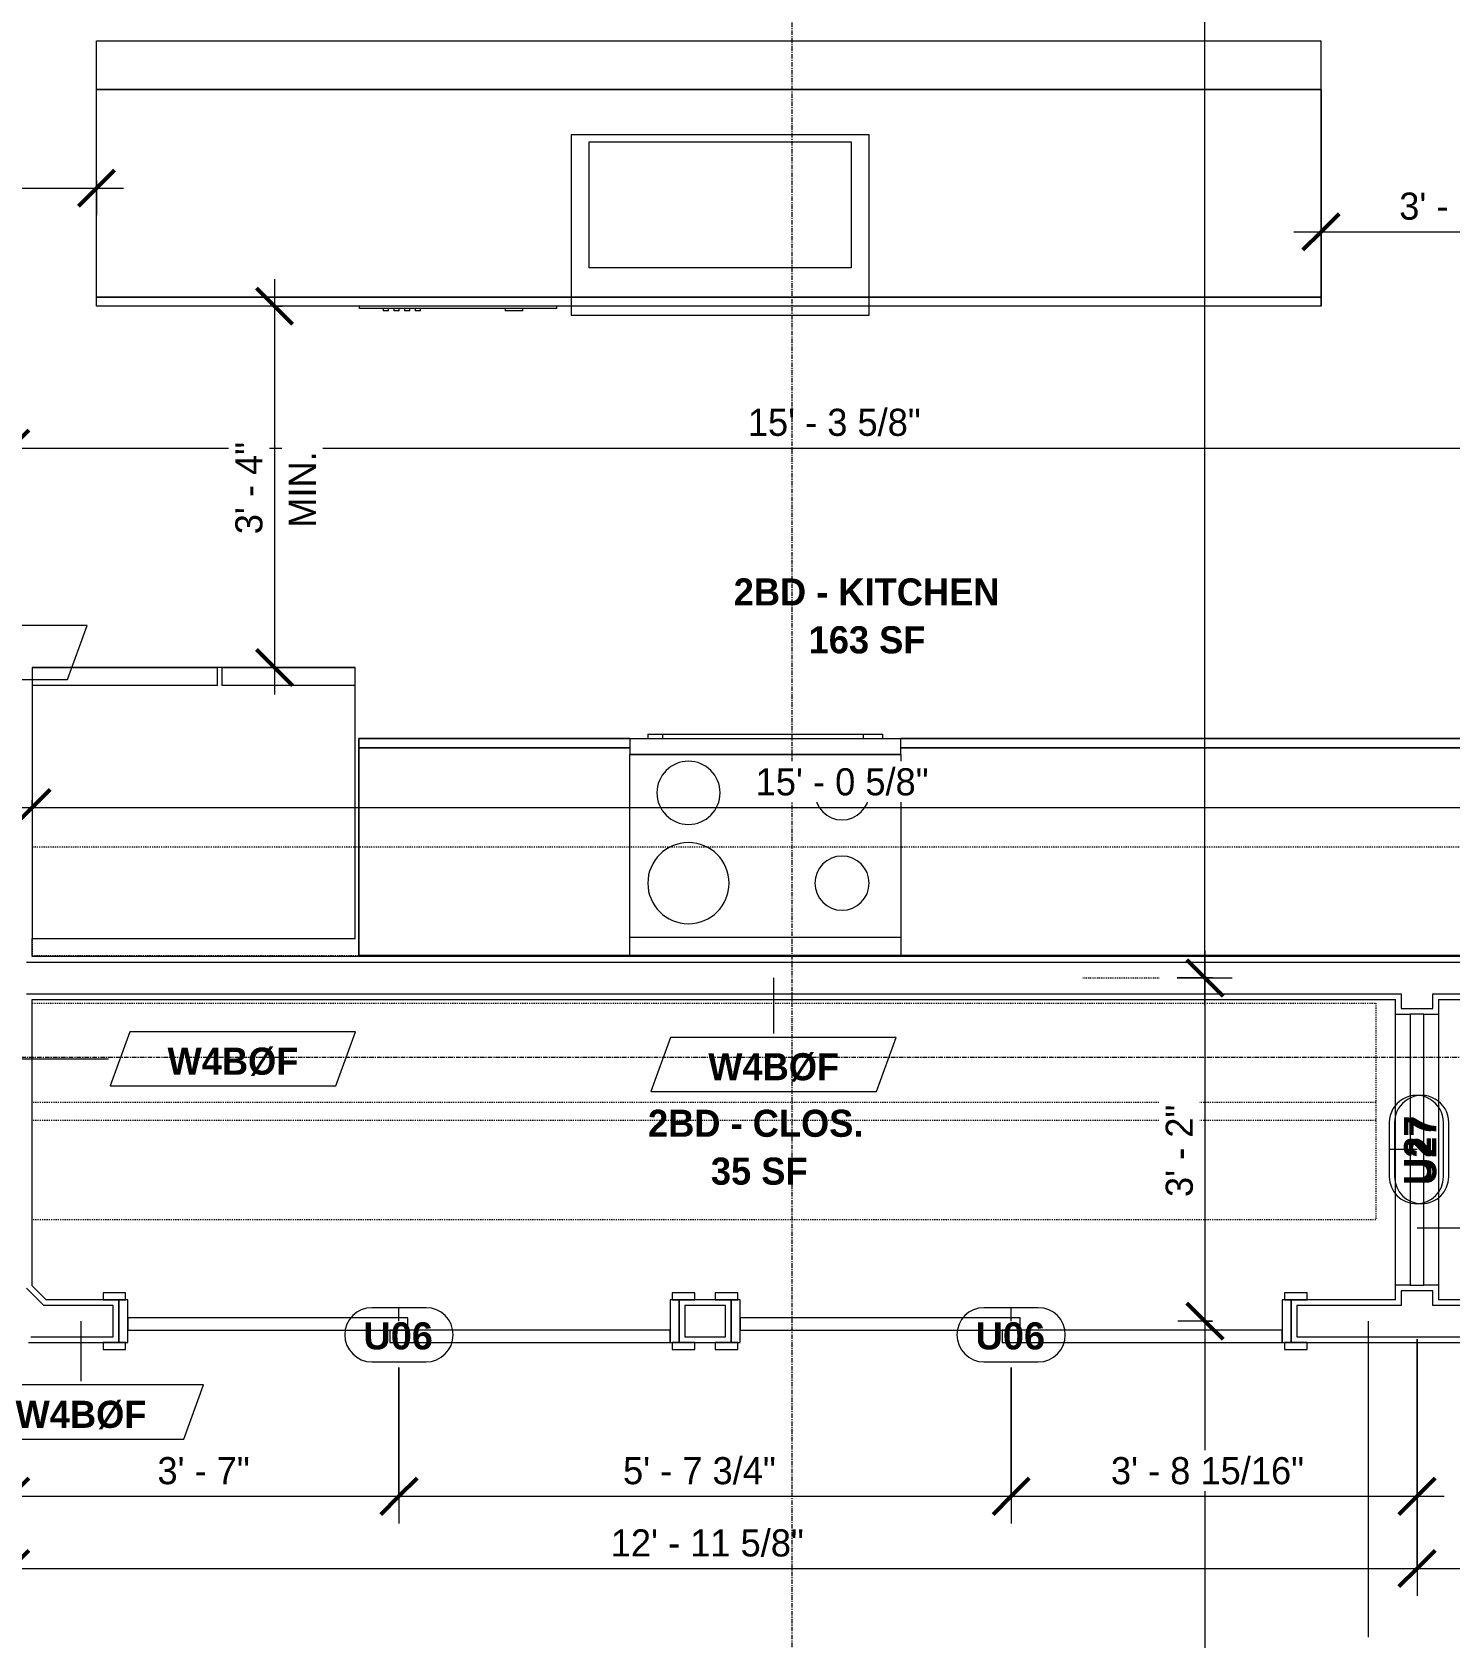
# Model space of a CAD drawing. Header units: inches. Extents: x -4058 to -1781, y 9814 to 12264.
# Drawn here: x -2257.4 to -2100.5, y 11782.9 to 11960.7 of the extents above; entities that cross this region are included whole.
import ezdxf

# ---------------------------------------------------------------- set-up
doc = ezdxf.new("R2010")
doc.units = ezdxf.units.IN
doc.header["$MEASUREMENT"] = 0
for name, pattern in [('Dash', [0.25, 0.125, -0.125]), ('Dash 3_32_', [0.1875, 0.09375, -0.09375]), ('Grid Line 1_2_', [0.875, 0.5, -0.125, 0.125, -0.125])]:
    doc.linetypes.add(name, pattern=pattern)
for name, color, linetype, lineweight in [('A-ANNO-DIMS', 211, 'Continuous', 9), ('A-ANNO-DIMS-32', 211, 'Continuous', 9), ('A-AREA-IDEN', 2, 'Continuous', 9), ('A-DETL-1', 90, 'Dash 3_32_', 9), ('A-DOOR-2', 31, 'Continuous', 9), ('A-DOOR-FRAM', 31, 'Continuous', 9), ('A-DOOR-IDEN', 31, 'Continuous', 9), ('A-WALL-2', 113, 'Continuous', 9), ('A-WALL-IDEN', 211, 'Continuous', 9), ('P-SANR-FIXT', 6, 'Continuous', 9), ('Q-CASE', 31, 'Continuous', 9), ('Q-CASE-HDLN', 31, 'Dash', 9), ('Q-SPCQ', 91, 'Continuous', 9), ('S-GRID-1', 1, 'Grid Line 1_2_', 9)]:
    doc.layers.add(name, color=color, linetype=linetype, lineweight=lineweight)
doc.styles.add('Arial_B', font='arialbd.ttf', dxfattribs={"height": 3})
doc.styles.add('Century Gothic', font='ufonts.com_century-gothic.ttf', dxfattribs={"height": 3})
doc.styles.add('Century Gothic_B', font='GOTHICB.TTF', dxfattribs={"height": 3})
doc.dimstyles.new('MARKETING_DIMENSION', dxfattribs={"dimscale": 12, "dimtxt": 3.132505, "dimasz": 0.333333, "dimexe": 0.25, "dimexo": 0.166667, "dimgap": 0.041667, "dimtad": 1, "dimdec": 4, "dimrnd": 0.0625, "dimzin": 3, "dimdsep": 46, "dimlunit": 4, "dimtxsty": 'Century Gothic', "dimblk1": 'OBLIQUE', "dimblk2": 'OBLIQUE', "dimsah": 1, "dimcen": 0.09, "dimdle": 0.25, "dimazin": 0, "dimtfac": 1, "dimtdec": 4, "dimtix": 1, "dimtmove": 0, "dimatfit": 3, "dimfxl": 1, "dimtvp": 1, "dimtfill": 1, "dimfrac": 2, "dimtolj": 1, "dimtzin": 0, "dimarcsym": 2})
doc.dimstyles.new('THE_DIMENSION_STRING_4', dxfattribs={"dimscale": 12, "dimtxt": 3.132505, "dimasz": 0.333333, "dimexe": 0.25, "dimexo": 0.166667, "dimgap": 0.041667, "dimtad": 1, "dimdec": 4, "dimrnd": 0.0625, "dimzin": 3, "dimdsep": 46, "dimlunit": 4, "dimtxsty": 'Century Gothic', "dimblk1": 'OBLIQUE', "dimblk2": 'OBLIQUE', "dimsah": 1, "dimcen": 0.09, "dimdle": 0.25, "dimazin": 0, "dimtfac": 1, "dimtdec": 4, "dimtix": 1, "dimtmove": 0, "dimatfit": 3, "dimfxl": 1, "dimtvp": 1, "dimtfill": 1, "dimfrac": 2, "dimtolj": 1, "dimtzin": 0, "dimarcsym": 2})
doc.dimstyles.new('THE_DIMENSION_STRING_5', dxfattribs={"dimscale": 12, "dimtxt": 3.132505, "dimasz": 0.333333, "dimexe": 0.25, "dimexo": 0.166667, "dimgap": 0.041667, "dimtad": 1, "dimdec": 4, "dimrnd": 0.0625, "dimzin": 3, "dimdsep": 46, "dimlunit": 4, "dimtxsty": 'Century Gothic', "dimblk1": 'OBLIQUE', "dimblk2": 'OBLIQUE', "dimsah": 1, "dimcen": 0.09, "dimdle": 0.25, "dimazin": 0, "dimtfac": 1, "dimtdec": 4, "dimtix": 1, "dimtmove": 0, "dimatfit": 3, "dimfxl": 1, "dimtvp": 1, "dimtfill": 1, "dimfrac": 2, "dimtolj": 1, "dimtzin": 0, "dimarcsym": 2})

# ---------------------------------------------------------------- blocks, each defined once
blk = doc.blocks.new('083100 - Access Doors and Panels - Type 1 - ACCESS PANEL - 2-6 X 6-0-3934919-UNITS PLANS - 3RD FLOOR')
at = {"layer": 'A-DOOR-2'}
for p, q in [((15, 0.75), (-15, 0.75)), ((-15, 0.75), (-15, -0.75)), ((15, -0.75), (15, 0.75)), ((-15, -0.75), (15, -0.75))]:
    blk.add_line(p, q, dxfattribs=at)
blk = doc.blocks.new('SLIDING - FLUSH - SLIDING - FLUSH - 5-0 x 6-8-3934327-UNITS PLANS - 3RD FLOOR')
at = {"layer": 'A-DOOR-2'}
for p, q in [((-30.25, 3), (-32.75, 3)), ((-32.75, 3), (-32.75, 2.25)), ((-32.75, 2.25), (-30.25, 2.25)), ((-30.25, 2.25), (-30.25, 3)), ((1, 2.25), (-30, 2.25)), ((-30, 2.25), (-30, 0.87)), ((1, 0.87), (1, 2.25)), ((30.25, 3), (30.25, 2.25)), ((32.75, 3), (30.25, 3)), ((30.25, 2.25), (32.75, 2.25)), ((32.75, 2.25), (32.75, 3)), ((-30, 0.87), (1, 0.87)), ((30, 0.87), (-1, 0.87)), ((-1, 0.87), (-1, -0.5)), ((30, -0.5), (30, 0.87)), ((-1, -0.5), (30, -0.5)), ((-30.25, -2.5), (-32.75, -2.5)), ((-32.75, -2.5), (-32.75, -3.25)), ((-32.75, -3.25), (-30.25, -3.25)), ((-30.25, -3.25), (-30.25, -2.5)), ((32.75, -2.5), (30.25, -2.5)), ((30.25, -2.5), (30.25, -3.25)), ((30.25, -3.25), (32.75, -3.25)), ((32.75, -3.25), (32.75, -2.5))]:
    blk.add_line(p, q, dxfattribs=at)
at = {"layer": 'A-DOOR-FRAM'}
for p, q in [((-30, 2.25), (-31, 2.25)), ((-31, 2.25), (-31, -2.5)), ((-30, -2.5), (-30, 2.25)), ((31, 2.25), (30, 2.25)), ((30, 2.25), (30, -2.5)), ((31, -2.5), (31, 2.25)), ((-31, -2.5), (-30, -2.5)), ((30, -2.5), (31, -2.5))]:
    blk.add_line(p, q, dxfattribs=at)
blk = doc.blocks.new('OD_CW_Closet - OD_CW_Closet-4058409-UNITS PLANS - 3RD FLOOR')
at = {"layer": 'Q-CASE-HDLN'}
for p, q in [((0.74, -24), (0.74, 0)), ((0.74, 0), (149.46, 0)), ((149.46, 0), (149.46, -24)), ((0.74, -11), (149.46, -11)), ((0.74, -13), (149.46, -13)), ((149.46, -24), (0.74, -24))]:
    blk.add_line(p, q, dxfattribs=at)
blk = doc.blocks.new('OD_CW_Base Cabinet - OD_CW_Base Cabinet-4179503-UNITS PLANS - 3RD FLOOR')
at = {"layer": 'Q-CASE'}
for p, q in [((85.24, 24), (0.74, 24)), ((145.24, 24), (115.24, 24)), ((145.24, 0), (145.24, 24)), ((0.74, 0), (85.24, 0)), ((115.24, 0), (145.24, 0))]:
    blk.add_line(p, q, dxfattribs=at)
blk = doc.blocks.new('OD_CW_Upper Cabinet - OD_CW_Upper Cabinet-4334265-UNITS PLANS - 3RD FLOOR')
at = {"layer": 'Q-CASE-HDLN'}
for p, q in [((181.39, 24), (0.74, 24)), ((0.74, 24), (0.74, 12)), ((181.39, 12), (181.39, 24)), ((0.74, 12), (181.39, 12))]:
    blk.add_line(p, q, dxfattribs=at)
blk = doc.blocks.new('Refrigerator_-_Side-by-Side_6047 - 36_ X 30_-345559-UNITS PLANS - 3RD FLOOR')
at = {"layer": 'Q-SPCQ'}
for p, q in [((17.87, 14.42), (-17.88, 14.42)), ((-17.88, 14.42), (-17.88, -15.58)), ((17.87, -15.58), (17.87, 14.42)), ((-17.88, -13.58), (-3.13, -13.58)), ((-17.88, -13.58), (-17.88, -15.58)), ((-3.13, -15.58), (-3.13, -13.58)), ((-2.63, -13.58), (17.87, -13.58)), ((-2.63, -13.58), (-2.63, -15.58)), ((17.87, -15.58), (17.87, -13.58)), ((-17.88, -15.58), (17.87, -15.58)), ((-3.13, -15.58), (-17.88, -15.58)), ((17.87, -15.58), (-2.63, -15.58))]:
    blk.add_line(p, q, dxfattribs=at)
blk = doc.blocks.new('OD_CW_Base Cabinet - OD_CW_Base Cabinet-4179505-UNITS PLANS - 3RD FLOOR')
at = {"layer": 'Q-CASE'}
for p, q in [((0.74, 0), (136.26, 0)), ((0.74, -24), (0.74, 0)), ((136.26, 0), (136.26, -24)), ((136.26, -24), (0.74, -24))]:
    blk.add_line(p, q, dxfattribs=at)
blk = doc.blocks.new('Stainless Steel Farmhous Kitchen Sink - Stainless Steel Farmhous Kitchen Sink-4315883-UNITS PLANS - 3RD FLOOR')
at = {"layer": 'P-SANR-FIXT'}
for p, q in [((-33, 22.2), (-33, 2.25)), ((0, 22.2), (-33, 22.2)), ((0, 2.25), (0, 22.2)), ((-31, 3), (-31, 16.96)), ((-31, 16.96), (-2, 16.96)), ((-2, 16.96), (-2, 3)), ((-33, 2.25), (0, 2.25)), ((-2, 3), (-31, 3))]:
    blk.add_line(p, q, dxfattribs=at)
blk = doc.blocks.new('DIMBLOCK861-UNITS PLANS - 3RD FLOOR')
at = {"layer": 'A-ANNO-DIMS-32'}
for p, q in [((-2127.64, 11858.99), (-2127.64, 11817.99)), ((-2126.81, 11855.99), (-2130.64, 11855.99)), ((-2127.64, 11855.99), (-2126.81, 11855.99)), ((-2126.81, 11817.99), (-2130.64, 11817.99)), ((-2127.64, 11817.99), (-2126.81, 11817.99))]:
    blk.add_line(p, q, dxfattribs=at)
at = {"layer": 'A-ANNO-DIMS-32', "lineweight": 50}
for p, q in [((-2127.64, 11855.99), (-2129.64, 11857.99)), ((-2127.64, 11855.99), (-2125.64, 11853.99)), ((-2127.64, 11817.99), (-2129.64, 11819.99)), ((-2127.64, 11817.99), (-2125.64, 11815.99))]:
    blk.add_line(p, q, dxfattribs=at)
at = {"layer": 'A-ANNO-DIMS-32', "color": 0, "insert": (-2131.99, 11831.74), "char_height": 3, "width": 12.5897, "attachment_point": 1, "rotation": 90, "line_spacing_factor": 0.984502, "style": 'Century Gothic', "bg_fill": 3, "box_fill_scale": 1.25, "bg_fill_color": 256, "bg_fill_true_color": 13158600, "bg_fill_transparency": 0}
blk.add_mtext('3\' - 2"', dxfattribs=at)
blk = doc.blocks.new('_Oblique')
at = {"color": 0, "linetype": 'ByBlock', "lineweight": -2}
blk.add_line((-0.5, -0.5), (0.5, 0.5), dxfattribs=at)
blk = doc.blocks.new('DIMBLOCK862-UNITS PLANS - 3RD FLOOR')
at = {"layer": 'A-ANNO-DIMS-32', "lineweight": 50}
for p, q in [((-2127.64, 11817.99), (-2129.64, 11819.99)), ((-2127.64, 11817.99), (-2125.64, 11815.99)), ((-2127.64, 11682.99), (-2129.64, 11684.99)), ((-2127.64, 11682.99), (-2125.64, 11680.99))]:
    blk.add_line(p, q, dxfattribs=at)
at = {"layer": 'A-ANNO-DIMS-32'}
for p, q in [((-2126.81, 11817.99), (-2130.64, 11817.99)), ((-2127.64, 11817.99), (-2127.64, 11679.99)), ((-2127.64, 11817.99), (-2126.81, 11817.99)), ((-2126.81, 11682.99), (-2130.64, 11682.99)), ((-2127.64, 11682.99), (-2126.81, 11682.99))]:
    blk.add_line(p, q, dxfattribs=at)
at = {"layer": 'A-ANNO-DIMS-32', "color": 0, "insert": (-2131.99, 11744.08), "char_height": 3, "width": 15.394, "attachment_point": 1, "rotation": 90, "line_spacing_factor": 0.984502, "style": 'Century Gothic', "bg_fill": 3, "box_fill_scale": 1.25, "bg_fill_color": 256, "bg_fill_true_color": 13158600, "bg_fill_transparency": 0}
blk.add_mtext('11\' - 3"', dxfattribs=at)
blk = doc.blocks.new('DIMBLOCK983-UNITS PLANS - 3RD FLOOR')
at = {"layer": 'A-ANNO-DIMS-32'}
for p, q in [((-2127.64, 11852.99), (-2127.64, 12113.34)), ((-2105.52, 12110.34), (-2130.64, 12110.34)), ((-2127.64, 12110.34), (-2105.52, 12110.34)), ((-2130.72, 11855.99), (-2124.64, 11855.99)), ((-2127.64, 11855.99), (-2130.72, 11855.99))]:
    blk.add_line(p, q, dxfattribs=at)
at = {"layer": 'A-ANNO-DIMS-32', "lineweight": 50}
for p, q in [((-2127.64, 12110.34), (-2129.64, 12112.34)), ((-2127.64, 12110.34), (-2125.64, 12108.34)), ((-2127.64, 11855.99), (-2129.64, 11857.99)), ((-2127.64, 11855.99), (-2125.64, 11853.99))]:
    blk.add_line(p, q, dxfattribs=at)
at = {"layer": 'A-ANNO-DIMS-32', "color": 0, "insert": (-2131.99, 11972.92), "char_height": 3, "width": 24.5827, "attachment_point": 1, "rotation": 90, "line_spacing_factor": 0.984502, "style": 'Century Gothic', "bg_fill": 3, "box_fill_scale": 1.25, "bg_fill_color": 256, "bg_fill_true_color": 13158600, "bg_fill_transparency": 0}
blk.add_mtext('21\' - 2 3/8"', dxfattribs=at)
blk = doc.blocks.new('Door Tag - Type Mark-2601225-UNITS PLANS - 3RD FLOOR')
at = {"layer": 'A-DOOR-IDEN'}
for p, q in [((0.09375, 0.09375), (-0.09375, 0.09375)), ((-0.09375, -0.09375), (0.09375, -0.09375))]:
    blk.add_line(p, q, dxfattribs=at)
for centre, start, end in [((-0.09375, 0), 90, 270), ((0.09375, 0), 270, 90)]:
    blk.add_arc(centre, 0.09375, start, end, dxfattribs=at)
blk = doc.blocks.new('Wall Tag - Arch Wall-3956453-UNITS PLANS - 3RD FLOOR')
at = {"layer": 'A-WALL-IDEN'}
for p, q in [((-0.3561, 0.0937), (-0.4244, -0.0937)), ((0.4244, 0.0937), (-0.3561, 0.0937)), ((0.3561, -0.0937), (0.4244, 0.0937)), ((-0.4244, -0.0937), (0.3561, -0.0937))]:
    blk.add_line(p, q, dxfattribs=at)
blk = doc.blocks.new('DIMBLOCK1111-UNITS PLANS - 3RD FLOOR')
at = {"layer": 'A-ANNO-DIMS-32'}
for p, q in [((-2259.82, 11881.99), (-2259.82, 11917.66)), ((-2076.17, 11867.99), (-2076.17, 11917.66)), ((-2262.82, 11914.66), (-2073.17, 11914.66)), ((-2259.82, 11914.66), (-2259.82, 11881.99)), ((-2076.17, 11914.66), (-2076.17, 11867.99))]:
    blk.add_line(p, q, dxfattribs=at)
at = {"layer": 'A-ANNO-DIMS-32', "lineweight": 50}
for p, q in [((-2259.82, 11914.66), (-2257.82, 11916.66)), ((-2076.17, 11914.66), (-2074.17, 11916.66)), ((-2259.82, 11914.66), (-2261.82, 11912.66)), ((-2076.17, 11914.66), (-2078.17, 11912.66))]:
    blk.add_line(p, q, dxfattribs=at)
at = {"layer": 'A-ANNO-DIMS-32', "color": 0, "insert": (-2178.24, 11919.01), "char_height": 3, "width": 24.5827, "attachment_point": 1, "line_spacing_factor": 0.984502, "style": 'Century Gothic', "bg_fill": 3, "box_fill_scale": 1.25, "bg_fill_color": 256, "bg_fill_true_color": 13158600, "bg_fill_transparency": 0}
blk.add_mtext('15\' - 3 5/8"', dxfattribs=at)
blk = doc.blocks.new('DIMBLOCK1125-UNITS PLANS - 3RD FLOOR')
at = {"layer": 'A-ANNO-DIMS-32'}
for p, q in [((-2259.82, 11818.94), (-2259.82, 11795.6)), ((-2259.82, 11798.6), (-2259.82, 11818.94)), ((-2216.85, 11812.86), (-2216.85, 11795.6)), ((-2216.85, 11798.6), (-2216.85, 11812.86)), ((-2262.82, 11798.6), (-2216.85, 11798.6))]:
    blk.add_line(p, q, dxfattribs=at)
at = {"layer": 'A-ANNO-DIMS-32', "lineweight": 50}
for p, q in [((-2259.82, 11798.6), (-2257.82, 11800.6)), ((-2216.85, 11798.6), (-2214.85, 11800.6)), ((-2259.82, 11798.6), (-2261.82, 11796.6)), ((-2216.85, 11798.6), (-2218.85, 11796.6))]:
    blk.add_line(p, q, dxfattribs=at)
at = {"layer": 'A-ANNO-DIMS-32', "color": 0, "insert": (-2243.58, 11802.94), "char_height": 3, "width": 12.5897, "attachment_point": 1, "line_spacing_factor": 0.984502, "style": 'Century Gothic', "bg_fill": 3, "box_fill_scale": 1.25, "bg_fill_color": 256, "bg_fill_true_color": 13158600, "bg_fill_transparency": 0}
blk.add_mtext('3\' - 7"', dxfattribs=at)
blk = doc.blocks.new('DIMBLOCK1126-UNITS PLANS - 3RD FLOOR')
at = {"layer": 'A-ANNO-DIMS-32'}
for p, q in [((-2216.85, 11812.86), (-2216.85, 11795.6)), ((-2216.85, 11798.6), (-2216.85, 11812.86)), ((-2149.1, 11812.86), (-2149.1, 11795.6)), ((-2149.1, 11798.6), (-2149.1, 11812.86)), ((-2216.85, 11798.6), (-2149.1, 11798.6))]:
    blk.add_line(p, q, dxfattribs=at)
at = {"layer": 'A-ANNO-DIMS-32', "lineweight": 50}
for p, q in [((-2216.85, 11798.6), (-2214.85, 11800.6)), ((-2149.1, 11798.6), (-2147.1, 11800.6)), ((-2216.85, 11798.6), (-2218.85, 11796.6)), ((-2149.1, 11798.6), (-2151.1, 11796.6))]:
    blk.add_line(p, q, dxfattribs=at)
at = {"layer": 'A-ANNO-DIMS-32', "color": 0, "insert": (-2192.05, 11802.94), "char_height": 3, "width": 21.7784, "attachment_point": 1, "line_spacing_factor": 0.984502, "style": 'Century Gothic', "bg_fill": 3, "box_fill_scale": 1.25, "bg_fill_color": 256, "bg_fill_true_color": 13158600, "bg_fill_transparency": 0}
blk.add_mtext('5\' - 7 3/4"', dxfattribs=at)
blk = doc.blocks.new('DIMBLOCK1127-UNITS PLANS - 3RD FLOOR')
at = {"layer": 'A-ANNO-DIMS-32'}
for p, q in [((-2104.17, 11815.99), (-2104.17, 11795.6)), ((-2104.17, 11798.6), (-2104.17, 11815.99)), ((-2149.1, 11812.86), (-2149.1, 11795.6)), ((-2149.1, 11798.6), (-2149.1, 11812.86)), ((-2149.1, 11798.6), (-2101.17, 11798.6))]:
    blk.add_line(p, q, dxfattribs=at)
at = {"layer": 'A-ANNO-DIMS-32', "lineweight": 50}
for p, q in [((-2149.1, 11798.6), (-2147.1, 11800.6)), ((-2104.17, 11798.6), (-2102.17, 11800.6)), ((-2149.1, 11798.6), (-2151.1, 11796.6)), ((-2104.17, 11798.6), (-2106.17, 11796.6))]:
    blk.add_line(p, q, dxfattribs=at)
at = {"layer": 'A-ANNO-DIMS-32', "color": 0, "insert": (-2138.05, 11802.94), "char_height": 3, "width": 27.387, "attachment_point": 1, "line_spacing_factor": 0.984502, "style": 'Century Gothic', "bg_fill": 3, "box_fill_scale": 1.25, "bg_fill_color": 256, "bg_fill_true_color": 13158600, "bg_fill_transparency": 0}
blk.add_mtext('3\' - 8 15/16"', dxfattribs=at)
blk = doc.blocks.new('DIMBLOCK1134-UNITS PLANS - 3RD FLOOR')
at = {"layer": 'A-ANNO-DIMS-32'}
for p, q in [((-2259.82, 11818.94), (-2259.82, 11787.6)), ((-2259.82, 11790.6), (-2259.82, 11818.94)), ((-2104.17, 11815.99), (-2104.17, 11787.6)), ((-2104.17, 11790.6), (-2104.17, 11815.99)), ((-2262.82, 11790.6), (-2104.17, 11790.6))]:
    blk.add_line(p, q, dxfattribs=at)
at = {"layer": 'A-ANNO-DIMS-32', "lineweight": 50}
for p, q in [((-2259.82, 11790.6), (-2257.82, 11792.6)), ((-2104.17, 11790.6), (-2102.17, 11792.6)), ((-2259.82, 11790.6), (-2261.82, 11788.6)), ((-2104.17, 11790.6), (-2106.17, 11788.6))]:
    blk.add_line(p, q, dxfattribs=at)
at = {"layer": 'A-ANNO-DIMS-32', "color": 0, "insert": (-2193.41, 11794.94), "char_height": 3, "width": 27.387, "attachment_point": 1, "line_spacing_factor": 0.984502, "style": 'Century Gothic', "bg_fill": 3, "box_fill_scale": 1.25, "bg_fill_color": 256, "bg_fill_true_color": 13158600, "bg_fill_transparency": 0}
blk.add_mtext('12\' - 11 5/8"', dxfattribs=at)
blk = doc.blocks.new('DIMBLOCK1135-UNITS PLANS - 3RD FLOOR')
at = {"layer": 'A-ANNO-DIMS-32'}
for p, q in [((-2076.17, 11860.24), (-2076.17, 11787.6)), ((-2076.17, 11790.6), (-2076.17, 11860.24)), ((-2104.17, 11815.99), (-2104.17, 11787.6)), ((-2104.17, 11790.6), (-2104.17, 11815.99)), ((-2104.17, 11790.6), (-2073.17, 11790.6))]:
    blk.add_line(p, q, dxfattribs=at)
at = {"layer": 'A-ANNO-DIMS-32', "lineweight": 50}
for p, q in [((-2104.17, 11790.6), (-2102.17, 11792.6)), ((-2076.17, 11790.6), (-2074.17, 11792.6)), ((-2104.17, 11790.6), (-2106.17, 11788.6)), ((-2076.17, 11790.6), (-2078.17, 11788.6))]:
    blk.add_line(p, q, dxfattribs=at)
at = {"layer": 'A-ANNO-DIMS-32', "color": 0, "insert": (-2095.42, 11794.94), "char_height": 3, "width": 12.5897, "attachment_point": 1, "line_spacing_factor": 0.984502, "style": 'Century Gothic', "bg_fill": 3, "box_fill_scale": 1.25, "bg_fill_color": 256, "bg_fill_true_color": 13158600, "bg_fill_transparency": 0}
blk.add_mtext('2\' - 4"', dxfattribs=at)
blk = doc.blocks.new('DIMBLOCK1540-UNITS PLANS - 3RD FLOOR')
at = {"layer": 'A-ANNO-DIMS-32', "lineweight": 50}
for p, q in [((-2257.45, 11874.86), (-2255.45, 11876.86)), ((-2076.8, 11874.86), (-2074.8, 11876.86)), ((-2257.45, 11874.86), (-2259.45, 11872.86)), ((-2076.8, 11874.86), (-2078.8, 11872.86))]:
    blk.add_line(p, q, dxfattribs=at)
at = {"layer": 'A-ANNO-DIMS-32'}
for p, q in [((-2260.45, 11874.86), (-2073.8, 11874.86)), ((-2257.45, 11875.69), (-2257.45, 11871.86)), ((-2257.45, 11874.86), (-2257.45, 11875.69)), ((-2076.8, 11875.69), (-2076.8, 11871.86)), ((-2076.8, 11874.86), (-2076.8, 11875.69))]:
    blk.add_line(p, q, dxfattribs=at)
at = {"layer": 'A-ANNO-DIMS-32', "color": 0, "insert": (-2177.37, 11879.21), "char_height": 3, "width": 24.5827, "attachment_point": 1, "line_spacing_factor": 0.984502, "style": 'Century Gothic', "bg_fill": 3, "box_fill_scale": 1.25, "bg_fill_color": 256, "bg_fill_true_color": 13158600, "bg_fill_transparency": 0}
blk.add_mtext('15\' - 0 5/8"', dxfattribs=at)
blk = doc.blocks.new('DIMBLOCK1541-UNITS PLANS - 3RD FLOOR')
at = {"layer": 'A-ANNO-DIMS-32', "lineweight": 50}
for p, q in [((-2114.8, 11938.61), (-2112.8, 11940.61)), ((-2076.8, 11938.61), (-2074.8, 11940.61)), ((-2114.8, 11938.61), (-2116.8, 11936.61)), ((-2076.8, 11938.61), (-2078.8, 11936.61))]:
    blk.add_line(p, q, dxfattribs=at)
at = {"layer": 'A-ANNO-DIMS-32'}
for p, q in [((-2076.8, 11940.87), (-2076.8, 11935.61)), ((-2076.8, 11938.61), (-2076.8, 11940.87)), ((-2117.8, 11938.61), (-2073.8, 11938.61)), ((-2114.8, 11939.44), (-2114.8, 11935.61)), ((-2114.8, 11938.61), (-2114.8, 11939.44))]:
    blk.add_line(p, q, dxfattribs=at)
at = {"layer": 'A-ANNO-DIMS-32', "color": 0, "insert": (-2106.14, 11942.95), "char_height": 3, "width": 24.8214, "attachment_point": 1, "line_spacing_factor": 0.984502, "style": 'Century Gothic', "bg_fill": 3, "box_fill_scale": 1.25, "bg_fill_color": 256, "bg_fill_true_color": 13158600, "bg_fill_transparency": 0}
blk.add_mtext('3\' - 2" MIN.', dxfattribs=at)
blk = doc.blocks.new('DIMBLOCK1542-UNITS PLANS - 3RD FLOOR')
at = {"layer": 'A-ANNO-DIMS-32'}
for p, q in [((-2292.32, 11940.62), (-2292.32, 11946.44)), ((-2250.33, 11944.27), (-2250.33, 11940.44)), ((-2250.33, 11943.44), (-2250.33, 11944.27)), ((-2295.32, 11943.44), (-2247.33, 11943.44)), ((-2292.32, 11943.44), (-2292.32, 11940.62))]:
    blk.add_line(p, q, dxfattribs=at)
at = {"layer": 'A-ANNO-DIMS-32', "lineweight": 50}
for p, q in [((-2292.32, 11943.44), (-2290.32, 11945.44)), ((-2250.33, 11943.44), (-2248.33, 11945.44)), ((-2292.32, 11943.44), (-2294.32, 11941.44)), ((-2250.33, 11943.44), (-2252.33, 11941.44))]:
    blk.add_line(p, q, dxfattribs=at)
at = {"layer": 'A-ANNO-DIMS-32', "color": 0, "insert": (-2281.67, 11947.79), "char_height": 3, "width": 24.8214, "attachment_point": 1, "line_spacing_factor": 0.984502, "style": 'Century Gothic', "bg_fill": 3, "box_fill_scale": 1.25, "bg_fill_color": 256, "bg_fill_true_color": 13158600, "bg_fill_transparency": 0}
blk.add_mtext('3\' - 6" MIN.', dxfattribs=at)
blk = doc.blocks.new('DIMBLOCK1543-UNITS PLANS - 3RD FLOOR')
at = {"layer": 'A-ANNO-DIMS-32'}
for p, q in [((-2230.62, 11933.36), (-2230.62, 11887.36)), ((-2229.79, 11930.36), (-2233.62, 11930.36)), ((-2230.62, 11930.36), (-2229.79, 11930.36)), ((-2229.79, 11890.36), (-2233.62, 11890.36)), ((-2230.62, 11890.36), (-2229.79, 11890.36))]:
    blk.add_line(p, q, dxfattribs=at)
at = {"layer": 'A-ANNO-DIMS-32', "lineweight": 50}
for p, q in [((-2230.62, 11930.36), (-2232.62, 11932.36)), ((-2230.62, 11930.36), (-2228.62, 11928.36)), ((-2230.62, 11890.36), (-2232.62, 11892.36)), ((-2230.62, 11890.36), (-2228.62, 11888.36))]:
    blk.add_line(p, q, dxfattribs=at)
at = {"layer": 'A-ANNO-DIMS-32', "color": 0, "char_height": 3, "attachment_point": 1, "rotation": 90, "line_spacing_factor": 0.984502, "style": 'Century Gothic', "bg_fill": 3, "box_fill_scale": 1.25, "bg_fill_color": 256, "bg_fill_true_color": 13158600, "bg_fill_transparency": 0}
for s, insert, width in [('3\' - 4"', (-2234.96, 11905.12), 12.5897), ('MIN.', (-2229.04, 11905.84), 10.8594)]:
    blk.add_mtext(s, dxfattribs=dict(at, insert=insert, width=width))

msp = doc.modelspace()

# ---------------------------------------------------------------- linework, layer by layer
at = {"layer": 'A-DETL-1'}
msp.add_line((-2141.17374, 11855.9894), (-2132.72374, 11855.9894), dxfattribs=at)
at = {"layer": 'A-DOOR-IDEN'}
for p, q in [((-2104.17374, 11836.9894), (-2107.23974, 11836.9894)), ((-2104.17374, 11836.9894), (-2106.65985, 11836.9894)), ((-2216.84874, 11817.9894), (-2216.84874, 11819.48255)), ((-2149.09874, 11817.9894), (-2149.09874, 11819.48255))]:
    msp.add_line(p, q, dxfattribs=at)
at = {"layer": 'A-WALL-2'}
for p, q in [((-2250.32599, 11959.7394), (-2114.79874, 11959.7394)), ((-2250.32599, 11954.3644), (-2250.32599, 11959.7394)), ((-2114.79874, 11954.3644), (-2114.79874, 11959.7394)), ((-2114.79874, 11954.3644), (-2250.32599, 11954.3644)), ((-2257.44874, 11858.3644), (-2257.44874, 11860.3644)), ((-2258.07374, 11857.7394), (-2076.17374, 11857.7394)), ((-2076.17374, 11858.3644), (-2257.44874, 11858.3644)), ((-2258.07374, 11854.2394), (-2105.92374, 11854.2394)), ((-2257.44874, 11853.6144), (-2106.54874, 11853.6144)), ((-2257.44874, 11821.92139), (-2257.44874, 11853.6144)), ((-2106.54874, 11820.3644), (-2106.54874, 11853.6144)), ((-2105.92374, 11854.2394), (-2105.92374, 11852.6144)), ((-2102.42374, 11854.2394), (-2076.17374, 11854.2394)), ((-2102.42374, 11852.6144), (-2102.42374, 11854.2394)), ((-2101.79874, 11853.6144), (-2076.17374, 11853.6144)), ((-2101.79874, 11853.6144), (-2101.79874, 11820.3644)), ((-2106.54874, 11851.9894), (-2104.92374, 11851.9894)), ((-2105.92374, 11852.6144), (-2102.42374, 11852.6144)), ((-2103.42374, 11851.9894), (-2101.79874, 11851.9894)), ((-2258.07374, 11821.6625), (-2256.15063, 11819.7394)), ((-2255.89175, 11820.3644), (-2257.44874, 11821.92139)), ((-2104.92374, 11821.9894), (-2106.54874, 11821.9894)), ((-2105.92374, 11821.3644), (-2105.92374, 11819.7394)), ((-2102.42374, 11821.3644), (-2105.92374, 11821.3644)), ((-2101.79874, 11821.9894), (-2103.42374, 11821.9894)), ((-2102.42374, 11819.7394), (-2102.42374, 11821.3644)), ((-2248.47374, 11819.7394), (-2256.15063, 11819.7394)), ((-2247.84874, 11820.3644), (-2255.89175, 11820.3644)), ((-2248.47374, 11816.2394), (-2248.47374, 11819.7394)), ((-2247.84874, 11815.6144), (-2247.84874, 11820.3644)), ((-2180.09874, 11820.3644), (-2185.84874, 11820.3644)), ((-2185.84874, 11820.3644), (-2185.84874, 11815.6144)), ((-2185.22374, 11819.7394), (-2185.22374, 11816.2394)), ((-2180.72374, 11819.7394), (-2185.22374, 11819.7394)), ((-2180.72374, 11816.2394), (-2180.72374, 11819.7394)), ((-2180.09874, 11815.6144), (-2180.09874, 11820.3644)), ((-2106.54874, 11820.3644), (-2118.09874, 11820.3644)), ((-2118.09874, 11820.3644), (-2118.09874, 11815.6144)), ((-2117.47374, 11819.7394), (-2117.47374, 11816.2394)), ((-2105.92374, 11819.7394), (-2117.47374, 11819.7394)), ((-2076.17374, 11819.7394), (-2102.42374, 11819.7394)), ((-2076.17374, 11820.3644), (-2101.79874, 11820.3644)), ((-2257.60038, 11816.2394), (-2248.47374, 11816.2394)), ((-2185.22374, 11816.2394), (-2180.72374, 11816.2394)), ((-2117.47374, 11816.2394), (-2076.17374, 11816.2394)), ((-2257.85926, 11815.6144), (-2247.84874, 11815.6144)), ((-2185.84874, 11815.6144), (-2180.09874, 11815.6144)), ((-2118.09874, 11815.6144), (-2076.17374, 11815.6144))]:
    msp.add_line(p, q, dxfattribs=at)
at = {"layer": 'A-WALL-IDEN'}
for p, q in [((-2175.39907, 11855.9894), (-2175.39907, 11849.83407)), ((-2259.82374, 11847.03074), (-2248.98058, 11847.03074)), ((-2104.17374, 11828.33615), (-2099.34026, 11828.33615)), ((-2252.06688, 11817.9894), (-2252.06688, 11811.34834)), ((-2109.57698, 11817.9894), (-2109.57698, 11783.00188))]:
    msp.add_line(p, q, dxfattribs=at)
at = {"layer": 'Q-CASE'}
for p, q in [((-2250.32599, 11931.3644), (-2250.32599, 11954.3644)), ((-2250.32599, 11954.3644), (-2114.79874, 11954.3644)), ((-2114.79874, 11954.3644), (-2114.79874, 11931.3644)), ((-2114.79874, 11931.3644), (-2250.32599, 11931.3644)), ((-2250.32599, 11930.3644), (-2250.32599, 11931.3644)), ((-2250.32599, 11931.3644), (-2114.79874, 11931.3644)), ((-2114.79874, 11931.3644), (-2114.79874, 11930.3644)), ((-2114.79874, 11930.3644), (-2250.32599, 11930.3644)), ((-2221.30463, 11881.48758), (-2221.30463, 11882.48758)), ((-2221.30463, 11882.48758), (-2191.30463, 11882.48758)), ((-2161.30463, 11882.48758), (-2076.79874, 11882.48758)), ((-2221.30463, 11858.48758), (-2221.30463, 11881.48758)), ((-2221.30463, 11881.48758), (-2191.30463, 11881.48758)), ((-2191.30463, 11881.48758), (-2221.30463, 11881.48758)), ((-2161.30463, 11881.48758), (-2076.79874, 11881.48758)), ((-2076.79874, 11881.48758), (-2161.30463, 11881.48758)), ((-2191.30463, 11858.48758), (-2221.30463, 11858.48758)), ((-2076.79874, 11858.48758), (-2161.30463, 11858.48758))]:
    msp.add_line(p, q, dxfattribs=at)
at = {"layer": 'Q-SPCQ'}
for p, q in [((-2221.2058, 11930.1144), (-2221.2058, 11930.3644)), ((-2199.39168, 11930.1144), (-2221.2058, 11930.1144)), ((-2218.58263, 11930.1144), (-2218.58263, 11929.8644)), ((-2217.99208, 11929.8644), (-2218.58263, 11929.8644)), ((-2217.99208, 11929.8644), (-2217.99208, 11930.1144)), ((-2217.40153, 11930.1144), (-2217.40153, 11929.8644)), ((-2216.81098, 11929.8644), (-2217.40153, 11929.8644)), ((-2216.81098, 11929.8644), (-2216.81098, 11930.1144)), ((-2216.22043, 11930.1144), (-2216.22043, 11929.8644)), ((-2215.62987, 11929.8644), (-2216.22043, 11929.8644)), ((-2215.62987, 11929.8644), (-2215.62987, 11930.1144)), ((-2215.03932, 11930.1144), (-2215.03932, 11929.8644)), ((-2214.44877, 11929.8644), (-2215.03932, 11929.8644)), ((-2214.44877, 11929.8644), (-2214.44877, 11930.1144)), ((-2205.09128, 11930.1144), (-2205.09128, 11929.8644)), ((-2204.10703, 11929.8644), (-2205.09128, 11929.8644)), ((-2203.12278, 11929.8644), (-2204.10703, 11929.8644)), ((-2203.12278, 11929.8644), (-2203.12278, 11930.1144)), ((-2199.39168, 11930.1144), (-2199.39168, 11930.3644)), ((-2191.30463, 11882.48758), (-2161.30463, 11882.48758)), ((-2191.30463, 11882.48758), (-2191.30463, 11880.73758)), ((-2189.30463, 11882.98758), (-2187.69489, 11882.98758)), ((-2189.30463, 11882.98758), (-2189.30463, 11882.48758)), ((-2187.69489, 11882.98758), (-2165.42963, 11882.98758)), ((-2187.69489, 11882.98758), (-2187.69489, 11882.48758)), ((-2165.42963, 11882.98758), (-2163.30463, 11882.98758)), ((-2165.42963, 11882.48758), (-2165.42963, 11882.98758)), ((-2163.30463, 11882.48758), (-2163.30463, 11882.98758)), ((-2161.30463, 11880.73758), (-2161.30463, 11882.48758)), ((-2161.30463, 11880.73758), (-2191.30463, 11880.73758)), ((-2191.30463, 11880.73758), (-2161.30463, 11880.73758)), ((-2191.30463, 11860.48758), (-2191.30463, 11880.73758)), ((-2161.30463, 11880.73758), (-2161.30463, 11860.48758)), ((-2191.30463, 11858.48758), (-2191.30463, 11860.48758)), ((-2161.30463, 11860.48758), (-2191.30463, 11860.48758)), ((-2161.30463, 11860.48758), (-2161.30463, 11858.48758)), ((-2161.30463, 11858.48758), (-2191.30463, 11858.48758))]:
    msp.add_line(p, q, dxfattribs=at)
for centre, radius, start, end in [((-2184.80463, 11876.48758), 3.5, 0, 180), ((-2167.80463, 11876.48758), 3, 0, 180), ((-2184.80463, 11876.48758), 3.5, 180, 0), ((-2167.80463, 11876.48758), 3, 180, 0), ((-2184.80463, 11866.48758), 4.5, 0, 180), ((-2167.80463, 11866.48758), 3, 0, 180), ((-2184.80463, 11866.48758), 4.5, 180, 0), ((-2167.80463, 11866.48758), 3, 180, 0)]:
    msp.add_arc(centre, radius, start, end, dxfattribs=at)

# ---------------------------------------------------------------- block references
at = {"layer": 'A-DOOR-2'}
for name, p, rotation in [('083100 - Access Doors and Panels - Type 1 - ACCESS PANEL - 2-6 X 6-0-3934919-UNITS PLANS - 3RD FLOOR', (-2104.17374, 11836.9894), 90.00000000015035), ('SLIDING - FLUSH - SLIDING - FLUSH - 5-0 x 6-8-3934327-UNITS PLANS - 3RD FLOOR', (-2216.84874, 11817.8644), 180), ('SLIDING - FLUSH - SLIDING - FLUSH - 5-0 x 6-8-3934327-UNITS PLANS - 3RD FLOOR', (-2149.09874, 11817.8644), 180)]:
    msp.add_blockref(name, p, dxfattribs=dict(at, rotation=rotation))
at = {"layer": 'A-DOOR-IDEN', "xscale": 31.99999999999999, "yscale": 31.99999999999999, "zscale": 31.99999999999999, "rotation": 89.99999999999955}
for p in [(-2104.23974, 11836.9894), (-2103.65985, 11836.9894)]:
    msp.add_blockref('Door Tag - Type Mark-2601225-UNITS PLANS - 3RD FLOOR', p, dxfattribs=at)
at = {"layer": 'A-DOOR-IDEN', "xscale": 31.99999999999999, "yscale": 31.99999999999999, "zscale": 31.99999999999999}
for p in [(-2216.84874, 11816.48255), (-2149.09874, 11816.48255)]:
    msp.add_blockref('Door Tag - Type Mark-2601225-UNITS PLANS - 3RD FLOOR', p, dxfattribs=at)
at = {"layer": 'A-WALL-IDEN', "xscale": 31.99999999999999, "yscale": 31.99999999999999, "zscale": 31.99999999999999}
for p in [(-2264.92329, 11892.02979), (-2235.24888, 11847.03074), (-2175.39907, 11846.41605), (-2252.06688, 11807.93032)]:
    msp.add_blockref('Wall Tag - Arch Wall-3956453-UNITS PLANS - 3RD FLOOR', p, dxfattribs=at)
at = {"layer": 'P-SANR-FIXT', "rotation": 180}
msp.add_blockref('Stainless Steel Farmhous Kitchen Sink - Stainless Steel Farmhous Kitchen Sink-4315883-UNITS PLANS - 3RD FLOOR', (-2197.79874, 11951.57577), dxfattribs=at)
at = {"layer": 'Q-CASE', "rotation": 180}
for name, p in [('OD_CW_Base Cabinet - OD_CW_Base Cabinet-4179505-UNITS PLANS - 3RD FLOOR', (-2114.06103, 11930.3644)), ('OD_CW_Base Cabinet - OD_CW_Base Cabinet-4179503-UNITS PLANS - 3RD FLOOR', (-2076.06103, 11882.48758)), ('OD_CW_Upper Cabinet - OD_CW_Upper Cabinet-4334265-UNITS PLANS - 3RD FLOOR', (-2076.06103, 11882.48758)), ('OD_CW_Closet - OD_CW_Closet-4058409-UNITS PLANS - 3RD FLOOR', (-2107.98603, 11829.20491))]:
    msp.add_blockref(name, p, dxfattribs=at)
at = {"layer": 'Q-SPCQ', "rotation": 180}
msp.add_blockref('Refrigerator_-_Side-by-Side_6047 - 36_ X 30_-345559-UNITS PLANS - 3RD FLOOR', (-2239.57374, 11874.7866), dxfattribs=at)

# ---------------------------------------------------------------- texts
at = {"layer": 'A-AREA-IDEN', "char_height": 3, "attachment_point": 1, "style": 'Century Gothic_B'}
for s, insert, width in [('2BD - CLOS.', (-2189.28905, 11841.40186), 29.29), ('35 SF', (-2182.32842, 11836.10472), 12.423)]:
    msp.add_mtext(s, dxfattribs=dict(at, insert=insert, width=width))
at = {"layer": 'A-DOOR-IDEN', "char_height": 3, "width": 9.393, "attachment_point": 1, "rotation": 90, "style": 'Arial_B'}
for insert in [(-2105.61959, 11833.05751), (-2105.03971, 11833.05751)]:
    msp.add_mtext('U27', dxfattribs=dict(at, insert=insert))
at = {"layer": 'A-DOOR-IDEN', "char_height": 3, "width": 9.393, "attachment_point": 1, "style": 'Arial_B'}
for insert in [(-2220.78062, 11817.86241), (-2153.03062, 11817.86241)]:
    msp.add_mtext('U06', dxfattribs=dict(at, insert=insert))
at = {"layer": 'A-WALL-IDEN', "char_height": 3, "width": 17.372, "attachment_point": 1, "style": 'Century Gothic_B'}
for insert in [(-2242.4648, 11848.27827), (-2182.61499, 11847.66359), (-2259.2828, 11809.17786)]:
    msp.add_mtext('W4BØF', dxfattribs=dict(at, insert=insert))

# ---------------------------------------------------------------- next in the draw order: dimensions: what is measured, and where the dimension line sits
at = {"layer": 'A-ANNO-DIMS'}
for base, p1, p2, dimstyle, override, picture, middle in [((-2250.325995, 11943.440505), (-2292.323737, 11938.623079), (-2250.325995, 11946.268932), 'THE_DIMENSION_STRING_5', {"dimpost": '<>MIN.', "dimfxl": 42.688047}, 'DIMBLOCK1542-UNITS PLANS - 3RD FLOOR', (-2271.324866, 11945.515964)), ((-2216.84874, 11798.59843), (-2259.82374, 11820.93763), (-2216.84874, 11814.8644), 'THE_DIMENSION_STRING_4', {"dimpost": '<>', "dimfxl": 43.402014}, 'DIMBLOCK1125-UNITS PLANS - 3RD FLOOR', (-2238.33624, 11800.67389))]:
    dim = msp.add_linear_dim(base=base, p1=p1, p2=p2, dimstyle=dimstyle, override=override, dxfattribs=at)
    dim.commit()
    dim.dimension.update_dxf_attribs({"geometry": picture, "text_midpoint": middle})
dim = msp.add_linear_dim(base=(-2127.64083, 11817.9894), p1=(-2124.8124, 11855.9894), p2=(-2124.8124, 11817.9894), angle=90, dimstyle='MARKETING_DIMENSION', override={"dimpost": '<>', "dimfxl": 38}, dxfattribs=at)
dim.commit()
dim.dimension.update_dxf_attribs({"geometry": 'DIMBLOCK861-UNITS PLANS - 3RD FLOOR', "text_midpoint": (-2129.71629, 11836.9894)})

# ---------------------------------------------------------------- next in the draw order: dimensions: what is measured, and where the dimension line sits
for base, p1, p2, override, picture, middle in [((-2127.64083, 12110.3394), (-2132.72374, 11855.9894), (-2107.52162, 12110.3394), {"dimpost": '<>', "dimfxl": 255.595519}, 'DIMBLOCK983-UNITS PLANS - 3RD FLOOR', (-2129.8825, 11983.1644)), ((-2127.64083, 11682.9894), (-2124.8124, 11817.9894), (-2124.8124, 11682.9894), {"dimpost": '<>', "dimfxl": 135}, 'DIMBLOCK862-UNITS PLANS - 3RD FLOOR', (-2129.71629, 11750.4894))]:
    dim = msp.add_linear_dim(base=base, p1=p1, p2=p2, angle=90, dimstyle='MARKETING_DIMENSION', override=override, dxfattribs=at)
    dim.commit()
    dim.dimension.update_dxf_attribs({"geometry": picture, "text_midpoint": middle})
dim = msp.add_linear_dim(base=(-2149.09874, 11798.59843), p1=(-2216.84874, 11814.8644), p2=(-2149.09874, 11814.8644), dimstyle='THE_DIMENSION_STRING_4', override={"dimpost": '<>', "dimfxl": 67.75}, dxfattribs=at)
dim.commit()
dim.dimension.update_dxf_attribs({"geometry": 'DIMBLOCK1126-UNITS PLANS - 3RD FLOOR', "text_midpoint": (-2182.97374, 11800.8401)})

# ---------------------------------------------------------------- next in the draw order: dimensions: what is measured, and where the dimension line sits
for base, p1, p2, dimstyle, override, picture, middle in [((-2076.79874, 11938.60944), (-2114.79874, 11941.43786), (-2076.79874, 11942.86762), 'THE_DIMENSION_STRING_5', {"dimpost": '<>MIN.', "dimfxl": 38.026888}, 'DIMBLOCK1541-UNITS PLANS - 3RD FLOOR', (-2095.79874, 11940.6849)), ((-2076.17374, 11914.66266), (-2259.82374, 11879.9894), (-2076.17374, 11865.9894), 'MARKETING_DIMENSION', {"dimpost": '<>', "dimfxl": 184.182851}, 'DIMBLOCK1111-UNITS PLANS - 3RD FLOOR', (-2167.99874, 11916.90433)), ((-2104.17374, 11798.59843), (-2149.09874, 11814.8644), (-2104.17374, 11817.9894), 'THE_DIMENSION_STRING_4', {"dimpost": '<>', "dimfxl": 45.033557}, 'DIMBLOCK1127-UNITS PLANS - 3RD FLOOR', (-2126.63624, 11800.8401))]:
    dim = msp.add_linear_dim(base=base, p1=p1, p2=p2, dimstyle=dimstyle, override=override, dxfattribs=at)
    dim.commit()
    dim.dimension.update_dxf_attribs({"geometry": picture, "text_midpoint": middle})

# ---------------------------------------------------------------- next in the draw order: texts
at = {"layer": 'A-AREA-IDEN', "char_height": 3, "attachment_point": 1, "style": 'Century Gothic_B'}
for s, insert, width in [('2BD - KITCHEN', (-2179.80525, 11900.22994), 35.451), ('163 SF', (-2171.50918, 11894.9328), 15.352)]:
    msp.add_mtext(s, dxfattribs=dict(at, insert=insert, width=width))

# ---------------------------------------------------------------- next in the draw order: dimensions: what is measured, and where the dimension line sits
at = {"layer": 'A-ANNO-DIMS'}
dim = msp.add_linear_dim(base=(-2230.6173, 11890.3644), p1=(-2227.78887, 11930.3644), p2=(-2227.78887, 11890.3644), angle=90, text='<>\\XMIN.', dimstyle='THE_DIMENSION_STRING_5', override={"dimpost": '<>', "dimfxl": 40}, dxfattribs=at)
dim.commit()
dim.dimension.update_dxf_attribs({"geometry": 'DIMBLOCK1543-UNITS PLANS - 3RD FLOOR', "text_midpoint": (-2230.6173, 11910.3644)})
dim = msp.add_linear_dim(base=(-2104.17374, 11790.59843), p1=(-2259.82374, 11820.93763), p2=(-2104.17374, 11817.9894), dimstyle='THE_DIMENSION_STRING_4', override={"dimpost": '<>', "dimfxl": 155.677919}, dxfattribs=at)
dim.commit()
dim.dimension.update_dxf_attribs({"geometry": 'DIMBLOCK1134-UNITS PLANS - 3RD FLOOR', "text_midpoint": (-2181.99874, 11792.8401)})

# ---------------------------------------------------------------- next in the draw order: linework, layer by layer
at = {"layer": 'S-GRID-1'}
msp.add_line((-2173.32374, 9814.0266), (-2173.32374, 12247.50061), dxfattribs=at)

# ---------------------------------------------------------------- next in the draw order: dimensions: what is measured, and where the dimension line sits
at = {"layer": 'A-ANNO-DIMS'}
dim = msp.add_linear_dim(base=(-2076.17374, 11790.59843), p1=(-2104.17374, 11817.9894), p2=(-2076.17374, 11862.2394), dimstyle='THE_DIMENSION_STRING_4', override={"dimpost": '<>', "dimfxl": 52.364707}, dxfattribs=at)
dim.commit()
dim.dimension.update_dxf_attribs({"geometry": 'DIMBLOCK1135-UNITS PLANS - 3RD FLOOR', "text_midpoint": (-2090.17374, 11792.63616)})

# ---------------------------------------------------------------- next in the draw order: linework, layer by layer
at = {"layer": 'S-GRID-1'}
msp.add_line((-1781.27288, 11847.1894), (-4041.7795, 11847.1894), dxfattribs=at)

# ---------------------------------------------------------------- next in the draw order: dimensions: what is measured, and where the dimension line sits
at = {"layer": 'A-ANNO-DIMS'}
dim = msp.add_linear_dim(base=(-2076.79874, 11874.86165), p1=(-2257.44874, 11877.69008), p2=(-2076.79874, 11877.69008), dimstyle='THE_DIMENSION_STRING_5', override={"dimpost": '<>', "dimfxl": 180.65}, dxfattribs=at)
dim.commit()
dim.dimension.update_dxf_attribs({"geometry": 'DIMBLOCK1540-UNITS PLANS - 3RD FLOOR', "text_midpoint": (-2167.12374, 11877.10332)})

doc.saveas('drawing.dxf')
